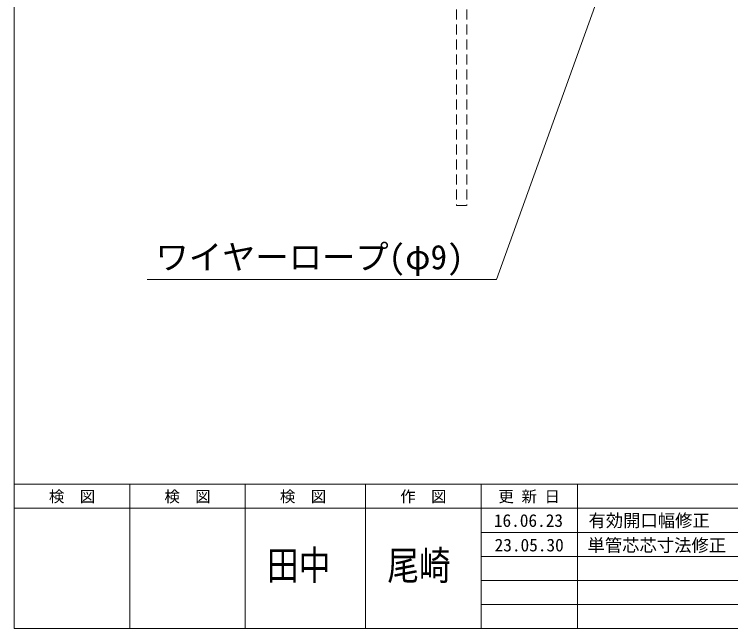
# Model space of a CAD drawing. Units: millimetres, scale not verified. Extents: x -9305 to 9305, y -6415 to 6415.
# Drawn here: x -9305 to -5863, y -6415 to -3465 of the extents above; entities that cross this region are included whole.
import ezdxf
from ezdxf.enums import TextEntityAlignment as Align

# ---------------------------------------------------------------- set-up
doc = ezdxf.new("R2010")
doc.units = ezdxf.units.MM
doc.header["$LTSCALE"] = 40
doc.linetypes.add('DASHED1', pattern=[1.8, 1.2, -0.6])
for name, color, linetype, lineweight in [('0-4_CLGS-54', 134, 'Continuous', 18), ('0-7_TEXT', 134, 'Continuous', 18), ('0-9_図面枠', 134, 'Continuous', 18)]:
    doc.layers.add(name, color=color, linetype=linetype, lineweight=lineweight)
doc.styles.add('ＭＳ ゴシック', font='')
doc.styles.get('ＭＳ ゴシック').set_extended_font_data('MS Gothic')

msp = doc.modelspace()

# ---------------------------------------------------------------- linework, layer by layer
at = {"layer": '0-4_CLGS-54', "linetype": 'DASHED1'}
for p, q in [((-7179.84, -3369.82), (-7179.84, -4383.34)), ((-7131.24, -3369.82), (-7131.24, -4383.34)), ((-7179.84, -4383.34), (-7131.24, -4383.34))]:
    msp.add_line(p, q, dxfattribs=at)
at = {"layer": '0-7_TEXT'}
for p in [(-6496.5, -3371.38), (-8666.57, -4739.18)]:
    msp.add_line(p, (-6988.83, -4739.18), dxfattribs=at)
at = {"layer": '0-9_図面枠'}
for p, q in [((-9304.61, -5721.47), (9304.61, -5721.47)), ((-8749.8, -5721.47), (-8749.8, -6414.98)), ((-8194.99, -5721.47), (-8194.99, -6414.98)), ((-7617.06, -5721.47), (-7617.06, -6414.98)), ((-7062.26, -5721.47), (-7062.26, -6414.98)), ((-6599.91, -5721.47), (-6599.91, -6414.98)), ((-9304.61, -5837.05), (-1930.27, -5837.05)), ((-7062.26, -5952.64), (-1930.27, -5952.64)), ((-7062.26, -6068.22), (-1930.27, -6068.22)), ((-7062.26, -6183.81), (-1930.27, -6183.81)), ((-7062.26, -6299.39), (-1930.27, -6299.39))]:
    msp.add_line(p, q, dxfattribs=at)
msp.add_lwpolyline([(-9304.61, -6414.98), (9304.61, -6414.98), (9304.61, 6414.98), (-9304.61, 6414.98)], close=True, dxfattribs=at)

# ---------------------------------------------------------------- texts
at = {"layer": '0-7_TEXT', "style": 'ＭＳ ゴシック'}
msp.add_text('ワイヤーロープ(φ9)', height=117.3, dxfattribs=at).set_placement((-8626.52, -4724.45), align=Align.BOTTOM_LEFT)
at = {"layer": '0-9_図面枠', "style": 'ＭＳ ゴシック'}
for s, height, p in [('検\u3000図', 54.23, (-9138.16, -5823.64)), ('検\u3000図', 54.23, (-8583.36, -5823.64)), ('検\u3000図', 54.23, (-8028.55, -5823.64)), ('作\u3000図', 54.23, (-7450.62, -5823.64)), ('更 新 日', 54.23, (-6979.03, -5823.64)), ('16.06.23', 61, (-7000.79, -5944.51)), ('有効開口幅修正', 61, (-6546.4, -5944.51)), ('23.05.30', 61, (-6997.22, -6062.32)), ('単管芯芯寸法修正', 61, (-6551.04, -6063.54))]:
    msp.add_text(s, height=height, dxfattribs=at).set_placement(p, align=Align.BOTTOM_LEFT)
at = {"layer": '0-9_図面枠', "style": 'ＭＳ ゴシック', "width": 0.8}
for s, p in [('田中', (-8090.44, -6221.83)), ('尾崎', (-7512.51, -6223.1))]:
    msp.add_text(s, height=139.4, dxfattribs=at).set_placement(p, align=Align.BOTTOM_LEFT)

doc.saveas('drawing.dxf')
